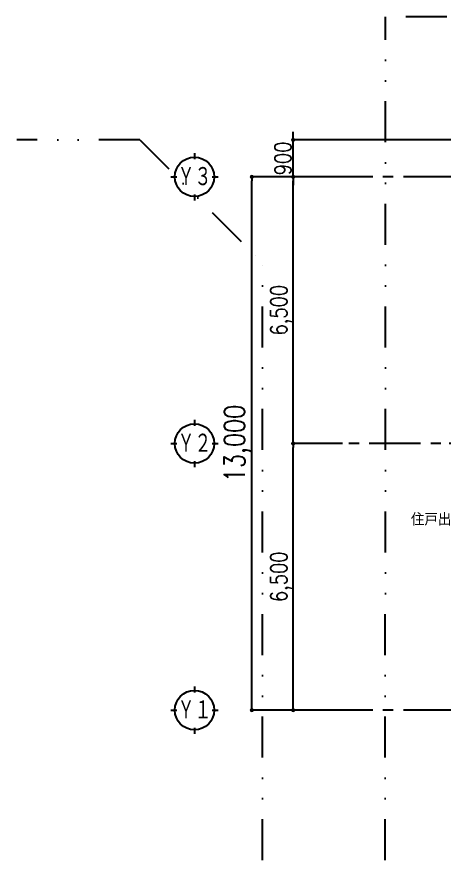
# Model space of a CAD drawing. Header units: millimetres. Extents: x 15495 to 166182, y -39946 to 18307.
# Drawn here: x 15495 to 25925, y -38236 to -17679 of the extents above; entities that cross this region are included whole.
import ezdxf
from ezdxf.enums import TextEntityAlignment as Align

# ---------------------------------------------------------------- set-up
doc = ezdxf.new("R2010")
doc.units = ezdxf.units.MM
doc.header["$LTSCALE"] = 1000
doc.linetypes.add('CENTER', pattern=[2, 1.25, -0.25, 0.25, -0.25])
doc.linetypes.add('DIVIDEX2', pattern=[2.5, 1, -0.5, 0, -0.5, 0, -0.5])
doc.layers.get('0').update_dxf_attribs({"linetype": 'CONTINUOUS'})
for name, color, linetype in [('1F-A_SITE-100', 1, 'DIVIDEX2'), ('1F-E_DIM-100', 3, 'CONTINUOUS'), ('1F-E_GRID-100', 1, 'CENTER'), ('1F-E_GRID-50', 1, 'CENTER'), ('1F-E_TEXT-100', 3, 'CONTINUOUS')]:
    doc.layers.add(name, color=color, linetype=linetype)
doc.styles.add('DIM', font='romans.shx', dxfattribs={"width": 0.8, "bigfont": 'bigfont.shx'})
doc.styles.get("Standard").update_dxf_attribs({"font": 'txt.shx', "bigfont": 'bigfont.shx'})
doc.dimstyles.new('DIM100_4_3', dxfattribs={"dimscale": 100, "dimtxt": 4, "dimasz": 1, "dimexe": 0, "dimexo": 1, "dimgap": 0.5, "dimtad": 1, "dimdec": 1, "dimdsep": 46, "dimlunit": 6, "dimtxsty": 'DIM', "dimblk1": 'DOT', "dimblk2": 'DOT', "dimsah": 1, "dimcen": 1, "dimclrd": 256, "dimclre": 256, "dimclrt": 256, "dimadec": 0, "dimazin": 0, "dimtfac": 1, "dimtdec": 1, "dimtix": 1, "dimtmove": 2, "dimatfit": 3, "dimldrblk": 'DOT', "dimfxl": 1, "dimtvp": 0.833333, "dimtolj": 1, "dimarcsym": 0})
doc.dimstyles.new('DIM100_5_3', dxfattribs={"dimscale": 100, "dimtxt": 5, "dimasz": 1, "dimexe": 0, "dimexo": 1, "dimgap": 0.5, "dimtad": 1, "dimdec": 1, "dimdsep": 46, "dimlunit": 6, "dimtxsty": 'DIM', "dimblk1": 'DOT', "dimblk2": 'DOT', "dimsah": 1, "dimcen": 1, "dimclrd": 256, "dimclre": 256, "dimclrt": 256, "dimadec": 0, "dimazin": 0, "dimtfac": 1, "dimtdec": 1, "dimtix": 1, "dimtmove": 2, "dimatfit": 3, "dimldrblk": 'DOT', "dimfxl": 1, "dimtvp": 0.833333, "dimtolj": 1, "dimarcsym": 0})

# ---------------------------------------------------------------- blocks, each defined once
blk = doc.blocks.new('DOT')
at = {"color": 0, "linetype": 'ByBlock'}
blk.add_line((-0.5, 0), (-1, 0), dxfattribs=at)
at = {"color": 0, "linetype": 'ByBlock', "const_width": 0.5}
blk.add_lwpolyline([(-0.25, 0, 1), (0.25, 0, 1)], format="xyb", close=True, dxfattribs=at)
blk = doc.blocks.new('*D924')
at = {"layer": '1F-E_DIM-100', "lineweight": -2}
for p, q in [((23444, -28079), (22239, -28079)), ((22239, -34479), (22239, -28179)), ((23444, -34579), (22239, -34579))]:
    blk.add_line(p, q, dxfattribs=at)
at = {"layer": '1F-E_DIM-100', "lineweight": -2, "xscale": 100, "yscale": 100, "zscale": 100}
for p, rotation in [((22239, -28079), 90), ((22239, -34579), 270)]:
    blk.add_blockref('DOT', p, dxfattribs=dict(at, rotation=rotation))
at = {"layer": '1F-E_DIM-100', "insert": (21951, -31329), "char_height": 400, "attachment_point": 5, "rotation": 90, "style": 'DIM'}
blk.add_mtext('\\A1;6,500', dxfattribs=at)
blk = doc.blocks.new('_DOT')
at = {"color": 0, "linetype": 'ByBlock'}
blk.add_line((-0.5, 0), (-1, 0), dxfattribs=at)
at = {"color": 0, "linetype": 'ByBlock', "const_width": 0.5}
blk.add_lwpolyline([(-0.25, 0, 1), (0.25, 0, 1)], format="xyb", close=True, dxfattribs=at)
blk = doc.blocks.new('*D923')
at = {"layer": '1F-E_DIM-100', "lineweight": -2}
for p, q in [((23444, -21579), (21231, -21579)), ((21231, -34479), (21231, -21679)), ((23444, -34579), (21231, -34579))]:
    blk.add_line(p, q, dxfattribs=at)
at = {"layer": '1F-E_DIM-100', "lineweight": -2, "xscale": 100, "yscale": 100, "zscale": 100}
for p, rotation in [((21231, -21579), 90), ((21231, -34579), 270)]:
    blk.add_blockref('DOT', p, dxfattribs=dict(at, rotation=rotation))
at = {"layer": '1F-E_DIM-100', "insert": (20883, -28079), "char_height": 500, "attachment_point": 5, "rotation": 90, "style": 'DIM'}
blk.add_mtext('\\A1;13,000', dxfattribs=at)
blk = doc.blocks.new('*D916')
at = {"layer": '1F-E_DIM-100', "lineweight": -2}
for p, q in [((22239, -20579), (22239, -20479)), ((28991, -20679), (22239, -20679)), ((22239, -21579), (22239, -20679)), ((23444, -21579), (22239, -21579)), ((22239, -21679), (22239, -21779))]:
    blk.add_line(p, q, dxfattribs=at)
at = {"layer": '1F-E_DIM-100', "lineweight": -2, "xscale": 100, "yscale": 100, "zscale": 100}
for p, rotation in [((22239, -20679), 270), ((22239, -21579), 90)]:
    blk.add_blockref('DOT', p, dxfattribs=dict(at, rotation=rotation))
at = {"layer": '1F-E_DIM-100', "insert": (21989, -21129), "char_height": 400, "attachment_point": 5, "rotation": 90, "style": 'DIM'}
blk.add_mtext('\\A1;900', dxfattribs=at)
blk = doc.blocks.new('*D917')
at = {"layer": '1F-E_DIM-100', "lineweight": -2}
for p, q in [((23444, -21579), (22239, -21579)), ((22239, -27979), (22239, -21679)), ((23444, -28079), (22239, -28079))]:
    blk.add_line(p, q, dxfattribs=at)
at = {"layer": '1F-E_DIM-100', "lineweight": -2, "xscale": 100, "yscale": 100, "zscale": 100}
for p, rotation in [((22239, -21579), 90), ((22239, -28079), 270)]:
    blk.add_blockref('DOT', p, dxfattribs=dict(at, rotation=rotation))
at = {"layer": '1F-E_DIM-100', "insert": (21951, -24829), "char_height": 400, "attachment_point": 5, "rotation": 90, "style": 'DIM'}
blk.add_mtext('\\A1;6,500', dxfattribs=at)
blk = doc.blocks.new('1F-BLOCK_50')
at = {"layer": '1F-E_GRID-50'}
for p, q in [((32453.06, 13000), (-4233.66, 13000)), ((31753.06, 6500), (-4233.66, 6500)), ((32453.06, 0), (-4233.66, 0))]:
    blk.add_line(p, q, dxfattribs=at)
blk = doc.blocks.new('1F-BLOCK_100')
at = {"layer": '1F-A_SITE-100'}
for p, q in [((-5553.09, -3657.71), (-5547.85, 16900)), ((33450, 16900), (-5547.85, 16900)), ((-11545.71, 13900), (-14545.71, 13900)), ((-11545.71, 13900), (-8549.38, 10903.34)), ((-8553.09, -3657.71), (-8549.38, 10903.34))]:
    blk.add_line(p, q, dxfattribs=at)
at = {"layer": '1F-E_GRID-100', "color": 3, "linetype": 'Continuous'}
for p, q in [((-10209.61, 13576), (-10209.61, 13432)), ((-10785.61, 13000), (-10641.61, 13000)), ((-9777.61, 13000), (-9633.61, 13000)), ((-10209.61, 12568), (-10209.61, 12424)), ((-10209.61, 7076), (-10209.61, 6932)), ((-10785.61, 6500), (-10641.61, 6500)), ((-9777.61, 6500), (-9633.61, 6500)), ((-10209.61, 6068), (-10209.61, 5924)), ((-10209.61, 576), (-10209.61, 432)), ((-10785.61, 0), (-10641.61, 0)), ((-9777.61, 0), (-9633.61, 0)), ((-10209.61, -432), (-10209.61, -576))]:
    blk.add_line(p, q, dxfattribs=at)
at = {"layer": '1F-E_GRID-100'}
for p, q in [((34140.32, 13000), (-8809.61, 13000)), ((33306.62, 6500), (-7802.04, 6500)), ((34140.32, 0), (-8809.61, 0))]:
    blk.add_line(p, q, dxfattribs=at)
at = {"layer": '1F-E_GRID-100', "color": 3, "linetype": 'Continuous'}
for centre in [(-10209.61, 13000), (-10209.61, 6500), (-10209.61, 0)]:
    blk.add_circle(centre, 480, dxfattribs=at)
at = {"layer": '1F-E_GRID-100', "color": 3, "linetype": 'Continuous', "width": 0.75}
for s, p in [('Ｙ３', (-10209.61, 13000)), ('Ｙ２', (-10209.61, 6500)), ('Ｙ１', (-10209.61, 0))]:
    blk.add_text(s, height=500, dxfattribs=at).set_placement(p, align=Align.MIDDLE)
at = {"layer": '1F-E_TEXT-100'}
blk.add_text('住戸出入口', height=300, dxfattribs=at).set_placement((-4927.57, 4497.5))
at = {"layer": '1F-E_DIM-100'}
for base, p1, p2, dimstyle, picture, middle in [((-7802.04, 13900), (-6496.39, 13000), (-950, 13900), 'DIM100_4_3', '*D916', (-8052.04, 13450)), ((-8809.61, 13000), (-6496.39, 0), (-6496.39, 13000), 'DIM100_5_3', '*D923', (-9157.23, 6500)), ((-7802.04, 13000), (-6496.39, 6500), (-6496.39, 13000), 'DIM100_4_3', '*D917', (-8090.13, 9750)), ((-7802.04, 6500), (-6496.39, 0), (-6496.39, 6500), 'DIM100_4_3', '*D924', (-8090.13, 3250))]:
    dim = blk.add_linear_dim(base=base, p1=p1, p2=p2, angle=90, dimstyle=dimstyle, dxfattribs=at)
    dim.commit()
    dim.dimension.update_dxf_attribs({"geometry": picture, "text_midpoint": middle, "insert": (-30040.71, 34578.74)})

msp = doc.modelspace()

# ---------------------------------------------------------------- block references
for name in ['1F-BLOCK_100', '1F-BLOCK_50']:
    msp.add_blockref(name, (30041, -34579))

doc.saveas('drawing.dxf')
